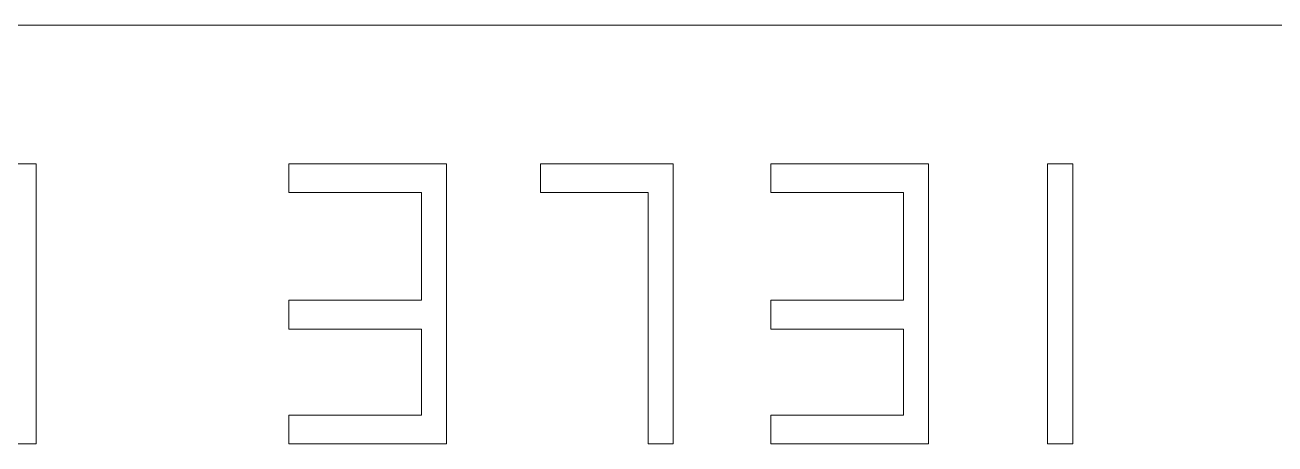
# Model space of a CAD drawing. Header units: millimetres. Extents: x 0 to 276, y 0 to 293.
# Drawn here: x 118.48 to 134.12, y 187.77 to 193 of the extents above; entities that cross this region are included whole.
import ezdxf

# ---------------------------------------------------------------- set-up
doc = ezdxf.new("R2010")
doc.units = ezdxf.units.MM

msp = doc.modelspace()

# ---------------------------------------------------------------- linework, layer by layer
at = {"color": 1, "linetype": 'Continuous', "lineweight": 0}
msp.add_line((3, 193), (273, 193), dxfattribs=at)
at = {"color": 18, "linetype": 'Continuous', "lineweight": 15, "true_color": 0x000000}
for p, q in [((117.539, 191.266), (118.624, 191.266)), ((117.539, 191.266), (118.624, 191.266)), ((117.539, 191.266), (118.624, 191.266)), ((117.539, 191.266), (118.624, 191.266)), ((118.624, 191.266), (118.624, 187.766)), ((118.624, 191.266), (118.624, 187.766)), ((118.624, 191.266), (118.624, 187.766)), ((118.624, 191.266), (118.624, 187.766)), ((121.783, 190.907), (121.783, 191.266)), ((121.783, 191.266), (123.757, 191.266)), ((121.783, 190.907), (121.783, 191.266)), ((121.783, 191.266), (123.757, 191.266)), ((121.783, 190.907), (121.783, 191.266)), ((121.783, 191.266), (123.757, 191.266)), ((121.783, 190.907), (121.783, 191.266)), ((121.783, 191.266), (123.757, 191.266)), ((123.757, 191.266), (123.757, 187.766)), ((123.757, 191.266), (123.757, 187.766)), ((123.757, 191.266), (123.757, 187.766)), ((123.757, 191.266), (123.757, 187.766)), ((124.933, 190.907), (124.933, 191.266)), ((124.933, 191.266), (126.593, 191.266)), ((124.933, 190.907), (124.933, 191.266)), ((124.933, 191.266), (126.593, 191.266)), ((124.933, 190.907), (124.933, 191.266)), ((124.933, 191.266), (126.593, 191.266)), ((124.933, 190.907), (124.933, 191.266)), ((124.933, 191.266), (126.593, 191.266)), ((126.593, 191.266), (126.593, 187.766)), ((126.593, 191.266), (126.593, 187.766)), ((126.593, 191.266), (126.593, 187.766)), ((126.593, 191.266), (126.593, 187.766)), ((127.813, 190.907), (127.813, 191.266)), ((127.813, 191.266), (129.788, 191.266)), ((127.813, 190.907), (127.813, 191.266)), ((127.813, 191.266), (129.788, 191.266)), ((127.813, 190.907), (127.813, 191.266)), ((127.813, 191.266), (129.788, 191.266)), ((127.813, 190.907), (127.813, 191.266)), ((127.813, 191.266), (129.788, 191.266)), ((129.788, 191.266), (129.788, 187.766)), ((129.788, 191.266), (129.788, 187.766)), ((129.788, 191.266), (129.788, 187.766)), ((129.788, 191.266), (129.788, 187.766)), ((131.277, 187.766), (131.277, 191.266)), ((131.277, 191.266), (131.592, 191.266)), ((131.277, 187.766), (131.277, 191.266)), ((131.277, 191.266), (131.592, 191.266)), ((131.277, 187.766), (131.277, 191.266)), ((131.277, 191.266), (131.592, 191.266)), ((131.277, 187.766), (131.277, 191.266)), ((131.277, 191.266), (131.592, 191.266)), ((131.592, 191.266), (131.592, 187.766)), ((131.592, 191.266), (131.592, 187.766)), ((131.592, 191.266), (131.592, 187.766)), ((131.592, 191.266), (131.592, 187.766)), ((123.443, 190.907), (121.783, 190.907)), ((123.443, 190.907), (121.783, 190.907)), ((123.443, 190.907), (121.783, 190.907)), ((123.443, 190.907), (121.783, 190.907)), ((123.443, 189.561), (123.443, 190.907)), ((123.443, 189.561), (123.443, 190.907)), ((123.443, 189.561), (123.443, 190.907)), ((123.443, 189.561), (123.443, 190.907)), ((126.279, 190.907), (124.933, 190.907)), ((126.279, 190.907), (124.933, 190.907)), ((126.279, 190.907), (124.933, 190.907)), ((126.279, 190.907), (124.933, 190.907)), ((126.279, 187.766), (126.279, 190.907)), ((126.279, 187.766), (126.279, 190.907)), ((126.279, 187.766), (126.279, 190.907)), ((126.279, 187.766), (126.279, 190.907)), ((129.474, 190.907), (127.813, 190.907)), ((129.474, 190.907), (127.813, 190.907)), ((129.474, 190.907), (127.813, 190.907)), ((129.474, 190.907), (127.813, 190.907)), ((129.474, 189.561), (129.474, 190.907)), ((129.474, 189.561), (129.474, 190.907)), ((129.474, 189.561), (129.474, 190.907)), ((129.474, 189.561), (129.474, 190.907)), ((121.783, 189.561), (123.443, 189.561)), ((121.783, 189.202), (121.783, 189.561)), ((121.783, 189.561), (123.443, 189.561)), ((121.783, 189.202), (121.783, 189.561)), ((121.783, 189.561), (123.443, 189.561)), ((121.783, 189.202), (121.783, 189.561)), ((121.783, 189.561), (123.443, 189.561)), ((121.783, 189.202), (121.783, 189.561)), ((127.813, 189.561), (129.474, 189.561)), ((127.813, 189.202), (127.813, 189.561)), ((127.813, 189.561), (129.474, 189.561)), ((127.813, 189.202), (127.813, 189.561)), ((127.813, 189.561), (129.474, 189.561)), ((127.813, 189.202), (127.813, 189.561)), ((127.813, 189.561), (129.474, 189.561)), ((127.813, 189.202), (127.813, 189.561)), ((123.443, 189.202), (121.783, 189.202)), ((123.443, 189.202), (121.783, 189.202)), ((123.443, 189.202), (121.783, 189.202)), ((123.443, 189.202), (121.783, 189.202)), ((123.443, 188.125), (123.443, 189.202)), ((123.443, 188.125), (123.443, 189.202)), ((123.443, 188.125), (123.443, 189.202)), ((123.443, 188.125), (123.443, 189.202)), ((129.474, 189.202), (127.813, 189.202)), ((129.474, 189.202), (127.813, 189.202)), ((129.474, 189.202), (127.813, 189.202)), ((129.474, 189.202), (127.813, 189.202)), ((129.474, 188.125), (129.474, 189.202)), ((129.474, 188.125), (129.474, 189.202)), ((129.474, 188.125), (129.474, 189.202)), ((129.474, 188.125), (129.474, 189.202)), ((121.783, 188.125), (123.443, 188.125)), ((121.783, 187.766), (121.783, 188.125)), ((121.783, 188.125), (123.443, 188.125)), ((121.783, 187.766), (121.783, 188.125)), ((121.783, 188.125), (123.443, 188.125)), ((121.783, 187.766), (121.783, 188.125)), ((121.783, 188.125), (123.443, 188.125)), ((121.783, 187.766), (121.783, 188.125)), ((127.813, 188.125), (129.474, 188.125)), ((127.813, 187.766), (127.813, 188.125)), ((127.813, 188.125), (129.474, 188.125)), ((127.813, 187.766), (127.813, 188.125)), ((127.813, 188.125), (129.474, 188.125)), ((127.813, 187.766), (127.813, 188.125)), ((127.813, 188.125), (129.474, 188.125)), ((127.813, 187.766), (127.813, 188.125)), ((118.624, 187.766), (117.917, 187.766)), ((118.624, 187.766), (117.917, 187.766)), ((118.624, 187.766), (117.917, 187.766)), ((118.624, 187.766), (117.917, 187.766)), ((123.757, 187.766), (121.783, 187.766)), ((123.757, 187.766), (121.783, 187.766)), ((123.757, 187.766), (121.783, 187.766)), ((123.757, 187.766), (121.783, 187.766)), ((126.593, 187.766), (126.279, 187.766)), ((126.593, 187.766), (126.279, 187.766)), ((126.593, 187.766), (126.279, 187.766)), ((126.593, 187.766), (126.279, 187.766)), ((129.788, 187.766), (127.813, 187.766)), ((129.788, 187.766), (127.813, 187.766)), ((129.788, 187.766), (127.813, 187.766)), ((129.788, 187.766), (127.813, 187.766)), ((131.592, 187.766), (131.277, 187.766)), ((131.592, 187.766), (131.277, 187.766)), ((131.592, 187.766), (131.277, 187.766)), ((131.592, 187.766), (131.277, 187.766))]:
    msp.add_line(p, q, dxfattribs=at)

doc.saveas('drawing.dxf')
